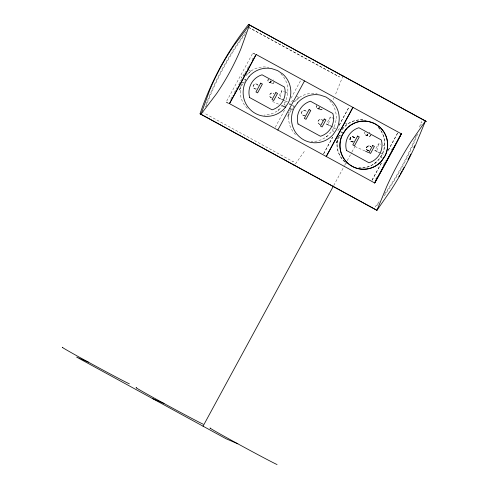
<?xml version="1.0" encoding="UTF-8"?>
<svg xmlns="http://www.w3.org/2000/svg" width="489" height="489" viewBox="0 0 489 489"><rect width="100%" height="100%" fill="white"/><g stroke="black" fill="none" stroke-linecap="round" stroke-linejoin="round"><path stroke-width="0.37" stroke-dasharray="2.44 1.83" d="M240.661 86.48L240.24 92.757A24.144 23.802 -66.8 0 0 248.259 109.236M240.411 90.22L239.5 89.835L239.965 87.647M288.791 116.657L287.88 116.272L288.81 111.895M337.172 143.094L336.261 142.702L337.037 139.059M282.416 99.677L279.891 98.595L281.921 90.569L284.445 91.651M330.796 126.113L328.272 125.031L330.301 117.005L335.986 119.438M379.806 152.819L376.652 151.468L378.682 143.442L380.576 144.249M240.888 85.813L242.11 82.207M244.243 82.097L243.956 82.941L242.801 82.452M287.434 101.914L286.285 101.419L284.372 104.719L285.527 105.214M290.49 108.644L289.042 112.91L288.62 119.194A24.144 23.802 -66.8 0 0 296.64 135.673M292.618 108.534L292.336 109.377L291.181 108.882M335.815 128.344L334.665 127.855L332.752 131.156L333.908 131.645M338.388 136.498L337.422 139.347L336.994 145.624A24.144 23.802 -66.8 0 0 345.02 162.103M419.519 127.079L421.39 121.785L421.976 122.036L420.809 125.343M342.985 75.936L334.996 95.642M333.284 99.542L333.853 98.24M228.779 103.637L226.126 102.189L252.807 53.056L254.8 53.912M230.753 99.261L232.911 95.276M234.353 92.623L237.238 87.311M238.681 84.652L241.566 79.346M243.009 76.687L245.894 71.376M247.336 68.723L249.494 64.737M252.018 60.086L253.822 56.767M239.5 89.835L243.247 82.934L244.158 83.326M279.891 98.595L278.1 97.617L281.921 90.569M278.443 109.872L278.094 110.514L279.439 108.986M275.228 127.299L284.604 110.037M291.089 98.087L300.827 80.159M287.88 116.272L291.627 109.371L292.538 109.762M328.272 125.031L326.475 124.047L330.301 117.005M326.823 136.309L326.475 136.951L327.819 135.422M323.608 153.735L332.624 137.134M339.109 125.184L349.207 106.596M323.706 153.784L332.722 137.189M339.207 125.239L349.305 106.645M336.261 142.702L340.008 135.808L340.919 136.193M333.742 185.478L344.305 166.028M344.666 165.361L346.854 161.339M347.214 160.667L351.585 152.623M351.946 151.951L355.955 144.573M376.652 151.468L374.855 150.484L378.682 143.442M375.204 162.745L374.855 163.387L376.2 161.859M371.988 180.166L381.365 162.904M388.211 150.288L397.588 133.026M372.086 180.221L381.823 162.293M388.309 150.343L397.679 133.081M375.631 179.286L376.707 177.293M383.559 164.677L385.723 160.692M391.487 150.068L392.569 148.081M244.812 81.235L245.863 79.64L243.559 78.656M293.192 107.672L294.244 106.076L291.939 105.092M342.141 129.304L347.618 123.943A24.144 23.802 -66.8 0 1 365.54 120.221M342.19 129.432L343.021 128.179A24.144 23.802 -66.8 0 1 365.638 120.27M304.28 151.468L294.898 164.701M246.218 31.596L245.362 32.708A290.142 286.047 -66.8 0 0 205.233 106.62M379.158 201.651L375.314 206.651L375.9 206.902L379.317 202.458M244.567 73.778L241.083 77.623L242.159 78.216M290.539 104.646L289.464 104.059L292.948 100.214M337.844 130.496L340.332 127.751M250.857 71.076L246.163 75.251L250.857 71.076A24.144 23.802 -66.8 0 1 268.779 67.348M299.237 97.507L294.543 101.688L299.237 97.507A24.144 23.802 -66.8 0 1 317.159 93.784M248.051 69.939L250.79 71.107M268.901 82.066L271.542 83.197A1.84 1.815 -66.8 0 0 274.011 82.452M296.432 96.37L299.17 97.543M285.081 91.92L287.605 93.002M317.282 108.503L319.922 109.634M243.925 79.096L245.973 79.976M344.812 122.806L347.551 123.98M365.662 134.94L368.303 136.07M278.1 97.617L283.779 100.049M283.052 99.945L285.576 101.027M289.464 104.059L290.833 104.646M292.306 105.532L294.354 106.406M383.101 145.331L384.366 145.875M326.475 124.047L332.159 126.486M331.426 126.382L333.956 127.464M340.32 131.523L342.624 132.513M340.68 131.963L342.734 132.843M338.987 135.074L340.717 135.814M374.855 150.484L379.275 152.379M380.442 153.088L382.337 153.901M382.288 158.081L381.133 157.586L383.18 154.359M226.126 102.189L228.791 103.332M292.844 161.59L293.431 161.847L203.717 112.825M272.434 101.449L278.437 104.108M281.108 105.288L282.44 105.875M354.904 146.511L364.91 150.936M252.807 53.056L254.793 54.145M241.713 82.097L243.247 82.934M289.58 108.252L291.627 109.371M338.474 134.97L340.008 135.808M205.82 106.871A290.142 286.047 -66.8 0 1 245.111 34.089M416.249 135.612A290.142 286.047 -66.8 0 1 384.103 194.818M417.618 133.907A290.142 286.047 -66.8 0 1 382.655 197.935M329.708 100.661A24.144 23.802 -66.8 0 1 336.236 115.697C336.615 124.182 332.551 132.482 325.619 137.385A24.144 23.802 -66.8 0 1 311.138 141.517M304.879 115.367A2.543 2.506 -66.8 0 1 301.841 113.876A2.543 2.506 -66.8 0 1 303.076 110.673A2.543 2.506 -66.8 0 1 306.328 111.608M305.283 115.013A2.543 2.506 -66.8 0 1 301.731 113.998A2.543 2.506 -66.8 0 1 303.082 110.502A2.543 2.506 -66.8 0 1 306.395 112.128M320.075 124.42A2.543 2.506 -66.8 0 1 318.651 120.471A2.543 2.506 -66.8 0 1 322.826 120.618M320.527 124.402A2.543 2.506 -66.8 0 1 318.278 120.667A2.543 2.506 -66.8 0 1 322.63 120.532M319.806 107.8A1.907 1.877 -66.8 0 1 317.037 108.424A1.907 1.877 -66.8 0 1 316.811 105.575M322.153 109.328A1.907 1.877 -66.8 0 1 319.158 107.109M319.751 107.757A1.84 1.815 -66.8 0 1 317.086 108.375A1.84 1.815 -66.8 0 1 316.854 105.63M322.11 109.279A1.84 1.815 -66.8 0 1 319.036 107.598M378.089 127.091A24.144 23.802 -66.8 0 1 384.617 142.134C384.996 150.612 380.931 158.919 373.999 163.815A24.144 23.802 -66.8 0 1 358.822 167.91M353.26 141.804A2.543 2.506 -66.8 0 1 350.148 140.105A2.543 2.506 -66.8 0 1 351.866 136.944A2.543 2.506 -66.8 0 1 354.971 138.644M353.064 141.718A2.543 2.506 -66.8 0 1 349.953 140.019A2.543 2.506 -66.8 0 1 351.67 136.865A2.543 2.506 -66.8 0 1 354.776 138.564M368.455 150.857A2.543 2.506 -66.8 0 1 366.854 147.183A2.543 2.506 -66.8 0 1 370.796 146.541M368.908 150.838A2.543 2.506 -66.8 0 1 366.658 147.103A2.543 2.506 -66.8 0 1 371.01 146.969M367.893 134.634A1.907 1.877 -66.8 0 1 364.898 132.409M371.01 134.903A1.907 1.877 -66.8 0 1 368.718 136.303A1.907 1.877 -66.8 0 1 367.355 134.004M369.158 132.55A1.907 1.877 -66.8 0 1 369.641 132.605A1.84 1.815 -66.8 0 0 369.146 132.623M367.85 134.579A1.84 1.815 -66.8 0 1 364.953 132.452M370.943 134.872A1.84 1.815 -66.8 0 1 368.749 136.242A1.84 1.815 -66.8 0 1 367.416 134.035M378.663 127.66A24.144 23.802 -66.8 0 1 382.27 154.438L378.792 159.689A24.144 23.802 -66.8 0 1 358.92 167.959M346.732 163.46A24.144 23.802 -66.8 0 1 345.637 162.605M344.611 161.694A24.144 23.802 -66.8 0 1 338.455 136.015M353.358 141.859A2.543 2.506 -66.8 0 1 350.246 140.16A2.543 2.506 -66.8 0 1 351.964 136.999A2.543 2.506 -66.8 0 1 355.069 138.699M353.162 141.773A2.543 2.506 -66.8 0 1 350.051 140.074A2.543 2.506 -66.8 0 1 351.768 136.914A2.543 2.506 -66.8 0 1 354.873 138.613M368.553 150.905A2.543 2.506 -66.8 0 1 366.952 147.238A2.543 2.506 -66.8 0 1 370.894 146.596M368.358 150.826A2.543 2.506 -66.8 0 1 366.756 147.152A2.543 2.506 -66.8 0 1 370.699 146.511M280.845 73.729A24.144 23.802 -66.8 0 1 287.856 89.267C288.235 97.745 284.17 106.052 277.239 110.948A24.144 23.802 -66.8 0 1 264.152 115.098M255.851 89.041A2.543 2.506 -66.8 0 1 253.302 86.804A2.543 2.506 -66.8 0 1 255.319 84.022A2.543 2.506 -66.8 0 1 258.21 85.777M256.303 88.851A2.543 2.506 -66.8 0 1 253.192 87.152A2.543 2.506 -66.8 0 1 254.91 83.992A2.543 2.506 -66.8 0 1 258.015 85.691M271.695 97.983A2.543 2.506 -66.8 0 1 270.093 94.316A2.543 2.506 -66.8 0 1 274.036 93.668M271.499 97.904A2.543 2.506 -66.8 0 1 269.897 94.23A2.543 2.506 -66.8 0 1 273.84 93.588M271.426 81.363A1.907 1.877 -66.8 0 1 268.657 81.987A1.907 1.877 -66.8 0 1 268.43 79.139M273.339 79.915A1.907 1.877 -66.8 0 1 273.736 80.208M274.066 82.494A1.907 1.877 -66.8 0 1 271.505 83.252A1.907 1.877 -66.8 0 1 270.778 80.673M271.371 81.321A1.84 1.815 -66.8 0 1 268.705 81.938A1.84 1.815 -66.8 0 1 268.473 79.194M271.542 83.197A1.84 1.815 -66.8 0 1 270.833 80.716M249.793 27.959L249.207 27.708L339.513 76.981L249.793 27.959"/><path stroke-width="0.73" d="M248.546 24.45L425.454 120.997L415.748 144.603A208.302 121.29 -62.1 0 1 391.408 189.439L376.952 210.325L200.044 113.784A292.685 288.553 -66.8 0 1 248.546 24.45L426.628 121.639M256.132 54.487L255.001 56.651A292.685 48.802 -61.3 0 1 230.661 101.486L229.451 103.619L374.69 182.978L375.894 180.844A292.685 48.802 -61.3 0 0 400.24 136.009L401.371 133.845L256.132 54.487L229.451 103.619M277.831 130.05L304.513 80.917M326.212 156.486L352.893 107.354M326.31 156.541L352.991 107.409M203.045 426.188L333.382 186.144M374.592 182.923L401.273 133.79M374.69 182.978L401.371 133.845M425.454 120.997L410.98 141.877A206.755 120.386 -62.1 0 0 386.634 186.712L376.952 210.325L200.044 113.784M342.007 75.52L342.985 75.936M293.504 164.848L294.482 165.27M88.338 362.129L76.602 357.098L226.101 438.786L237.843 443.816A38.484 0.605 28.5 0 0 277.067 464.55M152.256 398.437L163.992 403.468A38.484 0.605 28.5 0 0 203.216 424.201M283.107 106.174L285.778 107.354M365.576 151.229L368.241 152.415M249.604 97.543L272.098 109.836A18.337 18.081 -66.8 0 0 284.476 87.048L262.037 74.793A18.337 18.081 -66.8 0 0 249.659 97.58M297.984 123.98L320.478 136.272A18.337 18.081 -66.8 0 0 332.85 113.485L310.417 101.223A18.337 18.081 -66.8 0 0 298.039 124.01M346.463 150.471L368.957 162.764A18.337 18.081 -66.8 0 0 381.328 139.976L358.889 127.715A18.337 18.081 -66.8 0 0 346.518 150.502M237.843 443.816A38.484 0.605 28.5 0 1 210.466 428.162M163.992 403.468A38.484 0.605 28.5 0 1 136.62 387.808M129.371 383.847A38.484 0.605 28.5 0 1 90.147 363.113A38.484 0.605 28.5 0 1 62.769 347.459M414.709 145.698A292.685 288.553 -66.8 0 1 413.841 147.641M410.852 154.078A292.685 288.553 -66.8 0 1 408.028 159.805M404.073 167.348A292.685 288.553 -66.8 0 1 402.704 169.836M402.013 171.071A292.685 288.553 -66.8 0 1 400.259 174.157M399.544 175.38A292.685 288.553 -66.8 0 1 398.828 176.602M249.524 24.872L240.863 48.924A206.755 168.962 -60.2 0 1 216.523 93.76L201.022 114.2L209.708 90.159A208.302 170.221 -60.2 0 1 234.054 45.324L249.524 24.872M260.747 83.142L255.955 91.963L257.605 92.861L262.397 84.041L260.747 83.142M275.875 92.568L272.055 99.603L273.706 100.502L277.526 93.466L275.875 92.568M309.127 109.579L304.335 118.399L305.986 119.298L310.778 110.477L309.127 109.579M324.256 118.998L320.436 126.034L322.086 126.938L325.906 119.903L324.256 118.998M357.606 136.064L352.813 144.885L354.464 145.789L359.25 136.963L357.606 136.064M372.734 145.49L368.914 152.525L370.564 153.424L374.378 146.388L372.734 145.49M249.097 76.51L245.619 81.767A24.144 23.802 -66.8 0 0 253.663 112.397A24.144 23.802 -66.8 0 0 284.867 108.026L288.345 102.769A24.144 23.802 -66.8 0 0 282.77 74.041L277.605 70.587L271.713 68.607A24.144 23.802 -66.8 0 0 249.097 76.51M297.477 102.947L293.999 108.197A24.144 23.802 -66.8 0 0 302.043 138.827A24.144 23.802 -66.8 0 0 333.247 134.457L336.725 129.206A24.144 23.802 -66.8 0 0 331.151 100.477L325.986 97.018L320.093 95.043A24.144 23.802 -66.8 0 0 297.477 102.947M345.857 129.383L342.379 134.634A24.144 23.802 -66.8 0 0 350.424 165.264A24.144 23.802 -66.8 0 0 381.628 160.893L385.106 155.643A24.144 23.802 -66.8 0 0 379.531 126.914L374.366 123.454L368.474 121.474A24.144 23.802 -66.8 0 0 345.857 129.383M345.955 129.432L342.477 134.689A24.144 23.802 -66.8 0 0 350.521 165.319A24.144 23.802 -66.8 0 0 381.726 160.948L385.204 155.691A24.144 23.802 -66.8 0 0 377.16 125.068A24.144 23.802 -66.8 0 0 345.955 129.432"/></g></svg>
